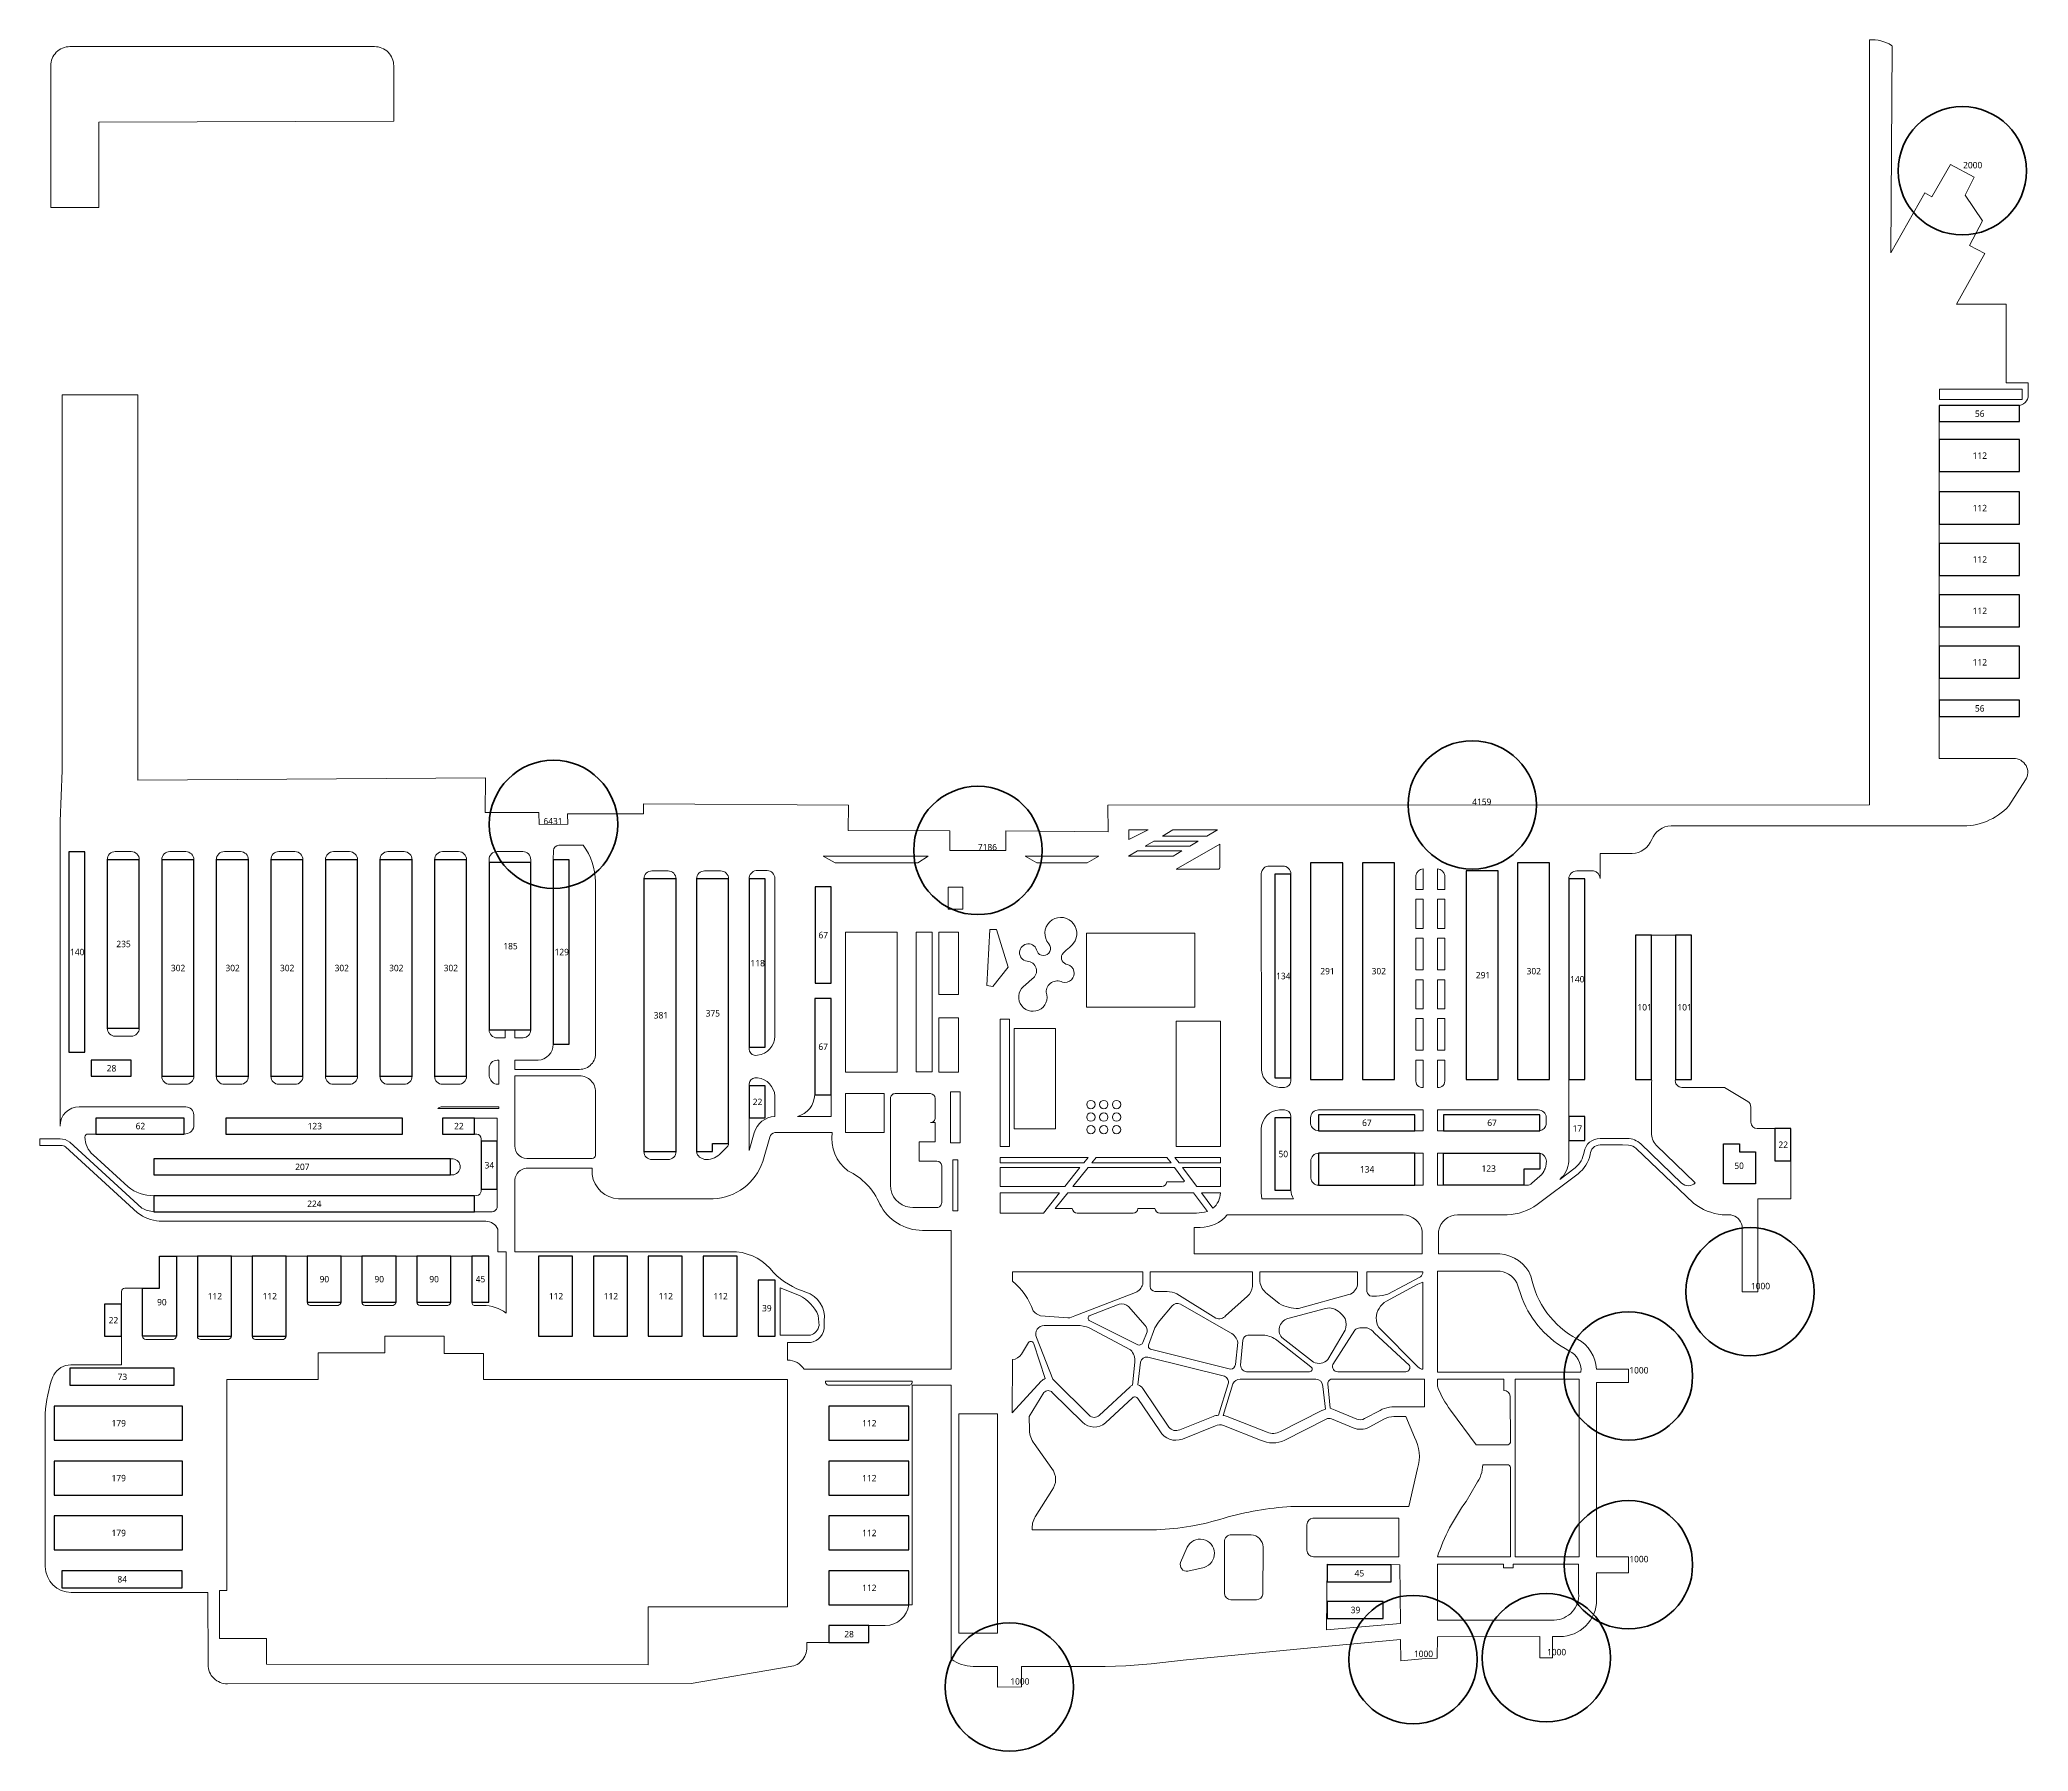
# Model space of a CAD drawing. Header units: millimetres. Extents: x 105759 to 725464, y 158376 to 691844.
import ezdxf

# ---------------------------------------------------------------- set-up
doc = ezdxf.new("R2010")
doc.units = ezdxf.units.MM
doc.layers.add('0_parking', color=163, linetype='Continuous', true_color=0x8585d7)
doc.layers.add('ANNOTATE-TXT', color=18, linetype='Continuous', true_color=0x000000)
doc.layers.add('0_Потоки людей', color=5, linetype='Continuous', lineweight=20, true_color=0x0000ff)
doc.layers.add('CRV-HELP', color=6, linetype='Continuous', lineweight=35)
doc.styles.add('Segoe UI Обычный', font='')
doc.styles.get('Segoe UI Обычный').set_extended_font_data('Segoe UI')

msp = doc.modelspace()

# ---------------------------------------------------------------- linework, layer by layer
at = {"layer": '0_parking'}
for points in [[(697726, 572805), (722726, 572805), (722726, 577805), (697726, 577805)], [(697726, 557238), (722726, 557238), (722726, 567238), (697726, 567238)], [(697726, 540889), (722726, 540889), (722726, 550889), (697726, 550889)], [(697726, 524873), (722726, 524873), (722726, 534873), (697726, 534873)], [(697726, 508846), (722726, 508846), (722726, 518846), (697726, 518846)], [(697726, 492821), (722726, 492821), (722726, 502821), (697726, 502821)], [(697726, 480948), (722726, 480948), (722726, 485948), (697726, 485948)], [(114777, 376258), (119777, 376258), (119777, 438758), (114777, 438758)], [(126778, 383758), (136778, 383758), (136778, 436258), (126778, 436258)], [(143780, 368758), (153780, 368758), (153780, 436278), (143780, 436278)], [(160781, 368758), (170781, 368758), (170781, 436278), (160781, 436278)], [(177775, 368758), (187782, 368758), (187782, 436278), (177775, 436278)], [(194783, 368758), (204783, 368758), (204783, 436276), (194783, 436276)], [(211783, 368758), (221783, 368758), (221783, 436276), (211783, 436276)], [(228783, 368758), (238783, 368758), (238783, 436276), (228783, 436276)], [(245781, 383240), (258781, 383240), (258781, 435440), (245781, 435440)], [(265781, 378758), (270781, 378758), (270781, 436258), (265781, 436258)], [(501818, 367791), (511818, 367791), (511818, 435291), (501818, 435291)], [(517983, 367791), (527983, 367791), (527983, 435291), (517983, 435291)], [(566283, 367791), (576283, 367791), (576283, 435291), (566283, 435291)], [(294050, 345291), (304050, 345291), (304050, 430291), (294050, 430291)], [(310450, 345291), (315450, 345291), (315450, 347791), (320450, 347791), (320450, 430291), (310450, 430291)], [(326850, 377791), (331850, 377791), (331850, 430291), (326850, 430291)], [(347360, 397790), (352360, 397790), (352360, 427790), (347360, 427790)], [(490683, 368291), (495685, 368291), (495685, 431791), (490683, 431791)], [(550283, 367791), (560283, 367791), (560283, 432791), (550283, 432791)], [(582283, 367791), (587283, 367791), (587283, 430291), (582283, 430291)], [(603051, 367790), (608076, 367790), (608076, 412790), (603051, 412790)], [(615511, 367790), (620537, 367790), (620537, 412777), (615511, 412777)], [(347257, 362980), (352360, 362980), (352360, 392980), (347257, 392980)], [(121779, 368758), (134278, 368758), (134278, 373758), (121779, 373758)], [(326850, 355791), (331850, 355791), (331850, 365791), (326850, 365791)], [(123280, 350755), (150780, 350755), (150780, 355755), (123280, 355755)], [(163783, 350755), (218783, 350755), (218783, 355755), (163783, 355755)], [(231283, 350747), (241283, 350747), (241283, 355755), (231283, 355755)], [(490683, 333292), (495683, 333292), (495683, 355791), (490683, 355791)], [(504274, 351781), (534274, 351781), (534274, 356781), (504274, 356781)], [(543274, 351781), (573274, 351781), (573274, 356781), (543274, 356781)], [(582283, 348758), (587283, 348758), (587283, 356248), (582283, 356248)], [(243281, 333538), (248282, 333538), (248282, 348538), (243281, 348538)], [(630511, 347689), (635511, 347689), (635511, 345189), (640511, 345189), (640511, 335189), (630511, 335189)], [(646511, 342443), (651511, 342443), (651511, 352442), (646511, 352442)], [(141280, 338038), (233780, 338038), (233780, 343037), (141280, 343037)], [(504318, 334781), (534274, 334781), (534274, 344781), (504318, 344781)], [(543274, 344781), (573274, 344781), (573274, 339781), (568274, 339781), (568274, 334784), (543274, 334781)], [(141280, 326538), (241280, 326538), (241280, 331539), (141280, 331539)], [(137780, 287731), (137780, 302731), (143080, 302731), (143080, 312731), (148380, 312731), (148380, 287731)], [(154880, 287731), (165480, 287731), (165480, 312731), (154880, 312731)], [(171980, 287731), (182580, 287731), (182580, 312731), (171980, 312731)], [(189080, 298331), (199680, 298331), (199680, 312731), (189080, 312731)], [(206180, 298331), (216780, 298331), (216780, 312731), (206180, 312731)], [(223280, 298331), (233880, 298331), (233880, 312731), (223280, 312731)], [(240395, 298331), (245695, 298331), (245695, 312731), (240395, 312731)], [(261199, 287731), (271799, 287731), (271799, 312731), (261199, 312731)], [(278299, 287731), (288899, 287731), (288899, 312731), (278299, 312731)], [(295399, 287731), (305999, 287731), (305999, 312731), (295399, 312731)], [(312498, 287731), (323099, 287731), (323099, 312731), (312498, 312731)], [(329598, 287731), (334898, 287731), (334898, 305231), (329598, 305231)], [(125980, 287731), (131280, 287731), (131280, 297731), (125980, 297731)], [(115139, 272431), (147639, 272431), (147639, 277731), (115139, 277731)], [(110214, 255331), (150214, 255331), (150214, 265931), (110214, 265931)], [(351640, 255331), (376640, 255331), (376640, 265931), (351640, 265931)], [(110214, 238231), (150214, 238231), (150214, 248831), (110214, 248831)], [(351640, 238231), (376640, 238231), (376640, 248832), (351640, 248832)], [(110214, 221131), (150214, 221131), (150214, 231731), (110214, 231731)], [(351640, 221131), (376640, 221131), (376640, 231732), (351640, 231732)], [(112639, 209331), (150139, 209331), (150139, 214631), (112639, 214631)], [(351640, 204031), (376640, 204031), (376640, 214631), (351640, 214631)], [(506952, 211205), (526952, 211205), (526952, 216505), (506952, 216505)], [(506952, 199776), (524452, 199776), (524452, 205077), (506952, 205077)], [(351640, 192231), (364139, 192231), (364139, 197531), (351640, 197531)]]:
    msp.add_lwpolyline(points, close=True, dxfattribs=at)
at = {"layer": '0_Потоки людей'}
for points in [[(641244, 301610), (636327, 301610), (636328, 320531), (636282, 322148, 0.3211451), (632742, 325538), (630073, 325617, -0.1441207), (621167, 329203), (603322, 346241, 0.1688248), (600936, 347338), (599051, 347357), (592050, 347357, 0.4116695), (588940, 344343, -0.1823708), (585160, 338380), (572399, 328777, -0.1475657), (563103, 325552), (547633, 325538, 0.3669689), (541714, 320520), (541714, 313371), (560821, 313371, -0.2843281), (570492, 306491, 0.2300774), (584967, 286840, -0.2610011), (590927, 277432), (600884, 277432), (600884, 273273), (590944, 273273), (590944, 218981), (600884, 218981), (600884, 214035), (590944, 214035), (590944, 205527, -0.4142503), (579542, 194127), (577208, 194121), (577208, 187502), (573273, 187508), (573273, 194096), (541340, 194024), (541291, 187348), (537604, 187330), (529912, 186603), (529847, 193222), (508509, 191194), (499672, 190368), (462142, 186714), (452116, 185616), (444199, 185033), (437799, 184827), (411709, 184827), (411707, 178425), (404213, 178327), (404200, 184827), (396632, 184827, -0.161183), (389830, 187080), (389827, 272431), (377639, 272431), (377639, 204031), (376572, 204031, -0.3703619), (369276, 197533), (364139, 197531), (364140, 192234), (344823, 192231), (344823, 190823, -0.4197617), (338982, 184712), (308743, 179439), (164252, 179373, -0.4160715), (158203, 185362), (158163, 207857), (149196, 207857, -0.0043779), (149142, 207856), (115564, 207856, -0.4106214), (107492, 215929), (107492, 263594, -0.0742777), (109802, 275086), (110090, 275680, -0.2723713), (115400, 278806), (131270, 278806), (131280, 287731), (125980, 287731), (125980, 297731), (131270, 297731), (131270, 301674, -0.4201648), (132270, 302731), (143080, 302731), (143080, 312731), (245695, 312731), (245695, 298331), (240395, 298331, 0.460269), (241593, 297331), (243917, 297331, -0.1621785), (251126, 294969), (251130, 314056), (248469, 314056), (248469, 321103, 0.3018932), (244782, 323553), (142997, 323553, -0.1322166), (136255, 326167), (113742, 346720, 0.1795743), (112394, 347229), (105759, 347232), (105759, 349228), (112070, 349229, -0.2039539), (115091, 348183), (137604, 327630, 0.0979282), (141280, 326539), (141280, 331539, -0.1816628), (133274, 334308), (122383, 344234, -0.2005841), (119789, 349806, -0.3993092), (120788, 350755), (123280, 350755), (123280, 355755), (150780, 355755), (150780, 350755, 0.3683581), (153780, 353057), (153780, 356755, 0.3822676), (151280, 359255), (118071, 359255, 0.4142022), (112070, 353255), (112071, 372246), (112071, 448258), (112756, 464094), (112756, 581131), (136338, 581131), (136271, 461077), (244649, 461751), (244584, 450954), (261288, 451015), (261410, 447249), (270316, 447310), (270255, 450590), (293908, 450600), (293903, 453642), (357806, 453232), (357731, 445385), (389353, 445306), (389353, 439155), (406874, 439130), (406882, 445237), (438733, 444928), (438672, 453317), (676043, 453366), (675974, 691820, -0.1542763), (682876, 690105, -0.2629194), (683067, 689761), (682598, 625416), (693251, 644155), (695456, 642894), (701249, 652971), (708581, 649031), (705822, 643425), (711200, 635356), (707195, 627676), (711962, 625191), (703143, 609449), (718570, 609449), (718570, 584949), (725464, 584949), (725464, 581164, -0.4116924), (722105, 577805), (697726, 577805), (697726, 467799), (720879, 467799, -0.6039812), (724649, 461117), (719391, 453034, -0.227075), (704170, 446869), (614195, 446869, 0.2964184), (608108, 442524, -0.2964184), (602020, 438180), (592050, 438180), (592050, 430422, 0.3708171), (589984, 432791), (584783, 432791, 0.4144305), (582283, 430291), (587283, 430291), (587283, 367791), (582283, 367791), (582306, 356248), (587283, 356248), (587283, 348748), (582283, 348758), (582269, 342241, -0.2048455), (579460, 336611), (584263, 340220, 0.1824184), (587051, 345131, -0.3727227), (592050, 349357), (599051, 349357), (600551, 349357, -0.1937289), (604708, 347683), (617432, 335456, 0.4148285), (621684, 335547), (609476, 347304, -0.1777902), (608051, 351186), (608051, 356290), (608074, 366938, 0.1038303), (608076, 367790), (603051, 367790), (603051, 412790), (620537, 412777), (620511, 367790), (615511, 367790, 0.4705284), (617511, 365290), (630790, 365290), (638094, 360863, -0.2556056), (639015, 359179), (639015, 354442, 0.3964669), (641015, 352442), (651511, 352442), (651511, 330537), (641244, 330538)], [(216070, 666500), (216070, 683705, 0.4142136), (210070, 689705), (115161, 689705, 0.4142136), (109161, 683705), (109161, 639565), (124208, 639565), (124124, 666191)], [(253782, 373740), (261039, 373746, 0.3993028), (265781, 378740), (270781, 378758), (270781, 436258), (265781, 436258), (265844, 439113, -0.3962786), (267560, 440757), (275104, 440781, -0.1559847), (278982, 429420), (278982, 376240, -0.4321636), (273981, 370908), (253782, 370908)], [(473479, 441121), (459899, 433316), (473079, 433316, 0.4142136), (473479, 433716)], [(126779, 436278), (136779, 436278, 0.4142018), (134279, 438778), (129279, 438778, 0.4142411)], [(143780, 436278), (153780, 436278, 0.4142018), (151280, 438778), (146280, 438778, 0.4142411)], [(160781, 436278), (170781, 436278, 0.4142018), (168281, 438778), (163281, 438778, 0.4142411)], [(177775, 436278), (187775, 436278, 0.4142018), (185275, 438778), (180275, 438778, 0.4142411)], [(194783, 436276), (204783, 436276, 0.4142018), (202283, 438776), (197283, 438776, 0.4142411)], [(211783, 436276), (221783, 436276, 0.4142018), (219283, 438776), (214283, 438776, 0.4142411)], [(228783, 436276), (238783, 436276, 0.4142018), (236283, 438776), (231283, 438776, 0.4142411)], [(245781, 435440), (258781, 435440), (258781, 436257, 0.4184748), (256280, 438791), (248320, 438787, 0.4241819), (245781, 436257)], [(490683, 368291), (495683, 368291), (495680, 367189, -0.399258), (493683, 365291), (492142, 365299, -0.369743), (486481, 370678), (486455, 431920, -0.3993628), (488952, 434291), (493185, 434291, -0.4144305), (495685, 431791), (490685, 431791)], [(294050, 430291), (304050, 430291, 0.4142018), (301550, 432791), (296550, 432791, 0.4142411)], [(310450, 430291), (320450, 430291, 0.4142018), (317950, 432791), (312950, 432791, 0.4142411)], [(331850, 430291), (326850, 430291, -0.3797371), (328981, 432896), (332479, 432920, -0.3994603), (334850, 430423), (334850, 381291, -0.3844614), (329464, 375322, -0.0755945), (328447, 375332, -0.3494895), (326850, 377248), (326850, 377791), (331850, 377791)], [(536918, 426960), (536918, 433378, 0.3732616), (534627, 431369), (534643, 426960)], [(541340, 426960), (541340, 433378, -0.3732616), (543632, 431369), (543615, 426960)], [(413007, 397246), (415023, 399125, 0.7536782), (413434, 404609, -1.9758319), (416550, 407725, 1.1839197), (420197, 410073, -2.1207436), (427875, 410214, -0.0644696), (426151, 408487, 0.0584306), (424427, 406760, 0.543768), (426060, 403631, -1.0077826), (424473, 398132, 0.5690521), (419437, 394953, -2.1200452)], [(136778, 383758), (126778, 383758, 0.4142018), (129278, 381258), (134278, 381258, 0.4142411)], [(250782, 380741), (248281, 380740, -0.4142687), (245781, 383240), (250781, 383240)], [(253782, 380742), (256410, 380743, 0.399224), (258782, 383240), (253782, 383240)], [(248781, 366258), (247972, 366281, -0.2154842), (246585, 367222, -0.0500102), (245781, 368758), (245781, 371240, -0.4142218), (248281, 373740), (248781, 373740)], [(534643, 367751, 0.5123466), (536918, 365291), (536918, 373817), (534643, 373817)], [(543615, 367751, -0.5123466), (541340, 365291), (541340, 373817), (543615, 373817)], [(153780, 368758), (143780, 368758, 0.4142018), (146280, 366258), (151280, 366258, 0.4142411)], [(170781, 368758), (160781, 368758, 0.4142018), (163281, 366258), (168281, 366258, 0.4142411)], [(187782, 368758), (177782, 368758, 0.4142018), (180282, 366258), (185282, 366258, 0.4142411)], [(204783, 368758), (194783, 368758, 0.4142018), (197283, 366258), (202283, 366258, 0.4142411)], [(221783, 368758), (211783, 368758, 0.4142018), (214283, 366258), (219283, 366258, 0.4142411)], [(238783, 368758), (228783, 368758, 0.4142018), (231283, 366258), (236283, 366258, 0.4142411)], [(277937, 343121), (270933, 343121), (258393, 343168, -0.4599042), (253781, 347121), (253781, 359243), (253781, 368908), (273982, 368908, -0.414219), (278981, 363908), (278982, 344097, -0.3554185)], [(334843, 356240, 0.3208821), (328445, 351166), (326850, 345612), (326850, 355791), (331850, 355791), (331850, 365791), (326850, 365791), (326853, 366394, -0.3696933), (328646, 368281), (329464, 368260, -0.3697894), (334843, 362600)], [(352360, 362980), (347257, 362980, -0.3377884), (341862, 356240), (352360, 356240)], [(379840, 348353), (379840, 342353), (385340, 342353, -0.4111716), (386840, 340853), (386840, 329353, -0.4142155), (385340, 327853), (377866, 327858), (376927, 327913, -0.3763729), (370840, 334853), (370840, 361853, -0.4148896), (372343, 363353), (383340, 363353, -0.4127522), (384839, 361864), (384840, 355853, -0.4142163), (383340, 354353), (384840, 354350), (384839, 348350)], [(248781, 359245), (248781, 358755), (229783, 358755, -0.1622776), (231283, 359255)], [(243281, 348538), (243281, 349255, 0.3844997), (241935, 350747), (241283, 350747), (241283, 355755), (248282, 355755), (248282, 348538)], [(486621, 330553), (496465, 330539, -0.1218369), (495683, 333292), (490683, 333292), (490683, 355791), (495683, 355791), (495680, 356394, 0.3992895), (493683, 358291), (492142, 358284, 0.3843726), (486458, 352600), (486450, 332441)], [(536918, 351781), (534274, 351781), (534274, 356781), (504274, 356781), (504274, 351781, -0.3797353), (501830, 354029), (501818, 355791, -0.4142316), (504318, 358291), (536918, 358291)], [(541340, 351781), (541340, 358291), (572783, 358291, -0.394147), (575279, 355958), (575279, 353778, -0.2777804), (573274, 351781), (573274, 356781), (543274, 356781), (543274, 351781)], [(253803, 314055), (322945, 314040, -0.2091496), (334384, 307612, 0.1232208), (344532, 301501, -0.3589639), (350252, 292578), (350230, 290117, -0.3945157), (344940, 285737), (338833, 285735), (338833, 280292, -0.261219), (343952, 277422), (389827, 277422), (389826, 320703), (380899, 320714, -0.2810891), (367523, 328943, 0.1843596), (357599, 339288, -0.274635), (352723, 351197), (341862, 351244), (334843, 351197, 0.2970507), (333253, 349793), (331066, 342192, -0.3118318), (315638, 330553), (286090, 330538, -0.3594267), (277937, 338121), (277937, 340101), (257373, 340101, 0.3553397), (253803, 336531)], [(315450, 345291), (310450, 345291, 0.2609727), (311415, 343595), (312950, 342791, 0.2062616), (317610, 344343), (320011, 346734, 0.1985072), (320450, 347791), (315450, 347791)], [(233780, 343037), (234589, 343019, -0.3783792), (236780, 340538, -0.4142218), (234280, 338038), (233780, 338038)], [(304050, 345291), (294050, 345291, 0.4142018), (296550, 342791), (301550, 342791, 0.4142411)], [(504318, 334781, -0.3797353), (501874, 337029), (501862, 342282, -0.4091193), (504318, 344781)], [(568274, 334784), (568274, 339781), (573274, 339781), (573274, 344781, -0.3486589), (575281, 342260), (575281, 342043), (575275, 341825), (575260, 341608), (575238, 341391), (575209, 341176), (575172, 340961), (575128, 340748), (575076, 340537), (575029, 340372), (574977, 340207), (574920, 340044), (574859, 339883), (574792, 339723), (574722, 339565), (574647, 339410), (574567, 339257), (574504, 339143), (574439, 339030), (574371, 338918), (574300, 338808), (574227, 338700), (574152, 338592), (574074, 338487), (573994, 338383), (573911, 338281), (573827, 338181), (573740, 338082), (573651, 337986), (573561, 337892), (573468, 337799), (573374, 337709), (573277, 337622), (570805, 335416, -0.1722164), (569255, 334784)], [(427759, 334418), (432452, 340288), (459430, 340288), (462558, 336090), (462211, 335831), (456962, 335831, -0.3937205), (455454, 334418)], [(241280, 326538), (241280, 331526), (242010, 331556, 0.3411387), (243274, 332885), (243281, 333538), (248282, 333538), (248282, 327792, -0.3458069), (246727, 326539)], [(469636, 326591), (465294, 332418), (426160, 332418), (422253, 327531), (427536, 327531, 0.3781185), (429053, 326118), (446502, 326118, 0.3937205), (448010, 327531), (453317, 327531, 0.3732349), (454834, 326118), (466240, 326118, 0.0607884)], [(471381, 327645), (467815, 332418), (473737, 332418, -0.2123557)], [(465574, 313371), (465574, 321612), (467410, 321610, 0.2149723), (475860, 325539), (530637, 325539, -0.3536089), (536633, 320526), (536633, 313371)], [(408891, 304918), (408894, 307784), (449526, 307784), (449526, 303895, -0.2059306), (447251, 301339), (428294, 294135, -0.1073622), (426171, 293428), (417647, 294135, -0.1564951), (415372, 295652, 0.1351107)], [(453317, 301718, -0.395141), (451801, 303235), (451801, 307784), (483680, 307784), (483680, 303235, -0.1896462), (482163, 300202), (475339, 294135, -0.3258614), (472306, 293377), (460142, 300960, 0.0591876), (457109, 301718)], [(485955, 307784), (516412, 307784), (516412, 303711, -0.2771582), (513771, 300695), (498087, 296410, -0.1380249), (492021, 297927), (488230, 300960, -0.1806564), (485955, 304751)], [(536791, 307784, -0.2657688), (536032, 306268), (525917, 300873, -0.0690668), (522384, 300202), (520871, 300202, -0.333708), (519350, 301718), (519350, 307784)], [(523142, 296410, -0.0967686), (525417, 298685), (535274, 303993), (536791, 304535), (536791, 277422, -0.1703848), (535274, 278180), (523048, 290436, -0.2776178)], [(541326, 308015), (541326, 276539), (586065, 276539, 0.3141564), (582339, 283189, -0.178711), (567712, 299504), (566063, 304371, 0.2989107), (559930, 308015)], [(189080, 298331), (199680, 298331, -0.2867359), (198780, 297337), (190080, 297331, -0.4142549)], [(206180, 298331), (216780, 298331, -0.2867359), (215880, 297337), (207180, 297331, -0.4142549)], [(223280, 298331), (233880, 298331, -0.2867359), (232980, 297337), (224280, 297331, -0.4142549)], [(336480, 288069), (345974, 288069, 0.283971), (348612, 291102), (348374, 294229, 0.1666586), (342546, 300457), (336546, 302783)], [(432844, 292619, -0.5265301), (432844, 294135), (442196, 297732, -0.2830408), (445064, 296975), (450284, 291102, -0.1721856), (450867, 289148), (449526, 285794, -0.382961), (448010, 285036)], [(451307, 284984, 0.3844977), (451896, 283653), (476856, 277422, 0.4028187), (478372, 278938), (479130, 285794, 0.2193293), (476856, 288828), (461246, 297730, 0.3459613), (458625, 297169), (454834, 292619, 0.0576377), (453317, 290344)], [(492829, 287311, -0.5661904), (495104, 293377), (506478, 296410, -0.1104098), (508753, 296410, -0.1495767), (512576, 293276, -0.1802987), (512576, 289586), (507236, 280455, -0.3283651), (502686, 279697)], [(137780, 287731), (148380, 287731, -0.2867359), (147480, 286737), (138780, 286731, -0.4142549)], [(154880, 287731), (165480, 287731, -0.2867359), (164580, 286737), (155880, 286731, -0.4142549)], [(171980, 287731), (182580, 287731, -0.2867359), (181680, 286737), (172980, 286731, -0.4142549)], [(419122, 274515), (415530, 285321, 0.6563614), (413856, 285794), (411758, 282148, -0.216335), (408870, 280455), (408855, 263895), (417890, 273731, -0.1316995)], [(446298, 272441, 0.0816391), (445569, 271988), (435917, 263038, -0.4016012), (432813, 263088), (421950, 273830), (421438, 274389), (416398, 287381, -0.5328352), (418811, 291102), (429053, 291102, -0.0854928), (432844, 290344), (445735, 283488, -0.2055232), (447035, 279603)], [(501504, 276664, 0.7681754), (501928, 278180), (491312, 286553, 0.1016333), (487521, 288069), (482213, 288069, 0.3351275), (480697, 286553), (479982, 278667, 0.4185798), (482213, 276664)], [(531532, 276664, 0.515801), (532615, 278586), (521675, 288828, 0.1443055), (519400, 290344), (517125, 290344, 0.2112556), (515609, 289586), (508753, 278938, 0.5482498), (510301, 276664)], [(448009, 272548, -0.1777699), (449494, 271490), (457638, 259440, 0.3790784), (461015, 258591), (471434, 262733, -0.0728634), (473099, 263127), (476097, 272872, 0.4252783), (474986, 275235), (451043, 281213, 0.384718), (448768, 279697)], [(350639, 273731), (377659, 273731, -0.4640244), (376639, 272431), (351639, 272431, -0.4698495)], [(474597, 263068), (477614, 272872, -0.3040094), (479889, 274389), (503395, 274389, -0.3899406), (505670, 272114), (506463, 264975, 0.0600978), (505347, 264569), (492383, 258002, -0.2146016), (488238, 257811), (475785, 262736, 0.0523806)], [(507945, 265289), (507186, 272872, -0.4555231), (508703, 274389), (537326, 274389), (537326, 265690), (529416, 265690, 0.1456417), (523460, 264627), (518640, 262051, -0.2233822), (516197, 261933), (509491, 264723)], [(541326, 274379), (562042, 274379), (562042, 270837, -0.3734834), (564047, 269061), (564065, 254643, -0.2830055), (563016, 253837), (553383, 253888), (545453, 264666, -0.07295), (541326, 272128)], [(531507, 262689), (534151, 256283, -0.2042245), (535146, 246512), (532407, 234688), (495698, 234610, 0.0557791), (474858, 231048, -0.0667159), (453778, 227407), (415046, 227407, -0.1616527), (415991, 231442), (421153, 239661, 0.3474526), (421153, 246529), (415642, 254276, -0.1356581), (414166, 258430), (414137, 262757), (418707, 270183, -0.4252721), (421308, 270246), (430704, 260955, 0.3978995), (437886, 260773), (446289, 268558, -0.420719), (447978, 268364), (454839, 258224, 0.3771208), (461851, 255695), (472125, 259779, -0.2181027), (474681, 259947), (486243, 255373, 0.2346417), (493739, 255326), (506703, 261893, -0.2176552), (508338, 261954), (515045, 259163, 0.2219392), (520055, 259390), (524847, 261967, -0.1246247), (527728, 262689)], [(555454, 247689), (563144, 247689, -0.4109882), (564065, 246769), (564065, 218981), (541326, 218981, -0.0785512), (550306, 236260), (553377, 241657, 0.1629325)], [(502676, 218998, -0.4134582), (500676, 220998), (500676, 228998, -0.3938697), (502545, 230989), (529325, 230989), (529325, 218981)], [(463522, 214524, -0.5773464), (461312, 217167), (463348, 221962, -1.5398647), (468605, 215697)], [(474998, 223685, -0.4518805), (477127, 225814), (483277, 225814, -0.4038573), (486989, 222021), (486974, 207366, -0.3753019), (484990, 205614), (476990, 205614, -0.3935231), (474998, 207484)], [(541340, 216697), (541340, 199256), (577769, 199256, 0.4270041), (585352, 207597), (585352, 216697), (564964, 216688), (564964, 215581), (561935, 215581), (561935, 216688)]]:
    msp.add_lwpolyline(points, format="xyb", close=True, dxfattribs=at)
for points in [[(697815, 582942), (723581, 582942), (723581, 579755), (697815, 579755)], [(445197, 442616), (445197, 445568), (451242, 445568)], [(452918, 442016), (466794, 442016), (464175, 440469), (450298, 440469)], [(455621, 443614), (458928, 445568), (472804, 445568), (469497, 443614)], [(349892, 437378), (353611, 435250), (379441, 435250), (382602, 437378)], [(435791, 437378), (432231, 435250), (416502, 435250), (412882, 437378)], [(447848, 439021), (461724, 439021), (458944, 437378), (445068, 437378)], [(393382, 420894), (388833, 420894), (388833, 427718), (393382, 427718)], [(536918, 423927), (534643, 423927), (534643, 414827), (536918, 414827)], [(536918, 423927), (534643, 423927), (534643, 414827), (536918, 414827)], [(541340, 423927), (543615, 423927), (543615, 414827), (541340, 414827)], [(372977, 370003), (356860, 370003), (356860, 413647), (372977, 413647)], [(383906, 370127), (378924, 370127), (378924, 413647), (383906, 413647)], [(392073, 394208), (385989, 394208), (385989, 413647), (392073, 413647)], [(401839, 414536), (400883, 397038), (402823, 396738), (407531, 402791), (403922, 414536)], [(432022, 413420), (465699, 413420), (465699, 390312), (432022, 390312)], [(534643, 401905), (536918, 401905), (536918, 411794), (534643, 411794)], [(534643, 401905), (536918, 401905), (536918, 411794), (534643, 411794)], [(543615, 401905), (541340, 401905), (541340, 411794), (543615, 411794)], [(543615, 401905), (541340, 401905), (541340, 411794), (543615, 411794)], [(534643, 389773), (536918, 389773), (536918, 398872), (534643, 398872)], [(534643, 389773), (536918, 389773), (536918, 398872), (534643, 398872)], [(543615, 389773), (541340, 389773), (541340, 398872), (543615, 398872)], [(543615, 389773), (541340, 389773), (541340, 398872), (543615, 398872)], [(392073, 370003), (385989, 370003), (385989, 386972), (392073, 386972)], [(405082, 386527), (407955, 386527), (407955, 346828), (405082, 346828)], [(473737, 346828), (459876, 346828), (459876, 385968), (473737, 385968)], [(536918, 376850), (536918, 386740), (534643, 386740), (534643, 376850)], [(536918, 376850), (536918, 386740), (534643, 386740), (534643, 376850)], [(541340, 376850), (541340, 386740), (543615, 386740), (543615, 376850)], [(541340, 376850), (541340, 386740), (543615, 386740), (543615, 376850)], [(409470, 383626), (422345, 383626), (422345, 352398), (409470, 352398)], [(368950, 363353), (356860, 363353), (356860, 351197), (368950, 351197)], [(392624, 348036), (389591, 348036), (389591, 363960), (392624, 363960)], [(391866, 326773), (390349, 326773), (390349, 342697), (391866, 342697)], [(405082, 341788), (431090, 341788), (432444, 343482), (405082, 343482)], [(457050, 343482), (435005, 343482), (433651, 341788), (458312, 341788)], [(473737, 341788), (473737, 343482), (459549, 343482), (460814, 341788)], [(536918, 334781), (534274, 334781), (534274, 344781), (536918, 344781)], [(543274, 334781), (541340, 334781), (541340, 344781), (543274, 344781)], [(405082, 334418), (425198, 334418), (429891, 340288), (405082, 340288)], [(473737, 340288), (461935, 340288), (466321, 334418), (473737, 334418)], [(418562, 326118), (423599, 332418), (405082, 332418), (405082, 326118)], [(176383, 185472), (176383, 193472), (161807, 193472), (161807, 208492), (164033, 208492), (164033, 274292), (192533, 274292), (192533, 282557), (213320, 282557), (213320, 287784), (231742, 287784), (231742, 282373), (244083, 282373), (244083, 274292), (338833, 274292), (338823, 203392), (295408, 203392), (295414, 185331)], [(585491, 218981), (565519, 218981), (565519, 274379), (585491, 274379)], [(392236, 263582), (404200, 263582), (404200, 195172), (392236, 195172)], [(506954, 216671), (529626, 216505), (529803, 198184), (506804, 196235)]]:
    msp.add_lwpolyline(points, close=True, dxfattribs=at)
for centre in [(433353, 359931), (437353, 359931), (441353, 359931), (433353, 356031), (433353, 352131), (437353, 356031), (437353, 352131), (441353, 356031), (441353, 352131)]:
    msp.add_circle(centre, 1300, dxfattribs=at)
at = {"layer": 'CRV-HELP'}
for centre in [(704915, 651001), (552190, 453341), (265863, 447280), (398113, 439143), (638785, 301610), (600884, 275353), (600884, 216508), (533758, 186966), (575240, 187505), (407960, 178376)]:
    msp.add_circle(centre, 20000, dxfattribs=at)

# ---------------------------------------------------------------- texts
at = {"layer": 'ANNOTATE-TXT', "char_height": 2000, "attachment_point": 7, "style": 'Segoe UI Обычный'}
for s, insert, width in [('2000', (705175, 651740), 16044.44), ('56', (708859, 574266), 9911.11), ('112', (708154, 561215), 12911.11), ('112', (708154, 544867), 12911.11), ('112', (708154, 528851), 12911.11), ('112', (708154, 512824), 12911.11), ('112', (708154, 496799), 12911.11), ('56', (708859, 482409), 9911.11), ('4159', (552176, 453285), 16000), ('6431', (262723, 447249), 15222.22), ('7186', (398113, 439143), 16044.44), ('235', (129640, 408969), 12844.44), ('185', (250226, 408295), 12844.44), ('67', (348460, 411751), 9888.89), ('140', (115188, 406464), 12977.78), ('302', (146636, 401479), 12911.11), ('302', (163637, 401479), 12911.11), ('302', (180634, 401479), 12911.11), ('302', (197639, 401478), 12911.11), ('302', (214639, 401478), 12911.11), ('302', (231639, 401478), 12911.11), ('129', (266204, 406464), 12933.33), ('118', (327262, 403002), 12977.78), ('134', (491084, 398997), 13022.22), ('291', (504851, 400497), 12155.56), ('302', (520839, 400502), 12911.11), ('291', (553316, 399247), 12155.56), ('302', (569139, 400502), 12911.11), ('140', (582694, 397997), 12977.78), ('101', (603680, 389246), 12155.56), ('101', (616140, 389239), 12155.56), ('381', (297095, 386747), 12155.56), ('375', (313285, 387368), 12844.44), ('67', (348408, 376941), 9888.89), ('28', (126623, 370225), 9911.11), ('22', (327962, 359775), 9844.44), ('62', (135641, 352216), 9844.44), ('123', (189239, 352211), 12800), ('22', (234894, 352235), 9844.44), ('67', (517874, 353242), 9888.89), ('67', (556874, 353242), 9888.89), ('17', (583466, 351481), 9888.89), ('22', (647622, 346426), 9844.44), ('207', (185363, 339499), 12955.56), ('34', (244376, 340000), 9955.56), ('50', (491816, 343503), 9911.11), ('123', (555093, 338965), 12800), ('50', (633866, 339844), 9911.11), ('134', (517196, 338737), 13022.22), ('224', (189097, 328022), 13022.22), ('90', (192963, 304492), 9911.11), ('90', (210063, 304492), 9911.11), ('90', (227163, 304492), 9911.11), ('45', (241606, 304509), 9777.78), ('1000', (639045, 302348), 16044.44), ('90', (142326, 297317), 9911.11), ('112', (158108, 299209), 12911.11), ('112', (175208, 299209), 12911.11), ('112', (264426, 299209), 12911.11), ('112', (281526, 299209), 12911.11), ('112', (298626, 299209), 12911.11), ('112', (315726, 299209), 12911.11), ('39', (330865, 295442), 9866.67), ('22', (127241, 291715), 9844.44), ('73', (130023, 274042), 9733.33), ('1000', (601144, 276091), 16044.44), ('179', (128136, 259587), 12933.33), ('112', (362068, 259609), 12911.11), ('179', (128136, 242487), 12933.33), ('112', (362068, 242509), 12911.11), ('179', (128136, 225387), 12933.33), ('112', (362068, 225410), 12911.11), ('1000', (601144, 217246), 16044.44), ('84', (129961, 210948), 9955.56), ('45', (515514, 212833), 9777.78), ('112', (362068, 208309), 12911.11), ('39', (514319, 201388), 9866.67), ('28', (356484, 193848), 9911.11), ('1000', (534018, 187705), 16044.44), ('1000', (575500, 188244), 16044.44), ('1000', (408220, 179115), 16044.44)]:
    msp.add_mtext(s, dxfattribs=dict(at, insert=insert, width=width))

doc.saveas('drawing.dxf')
